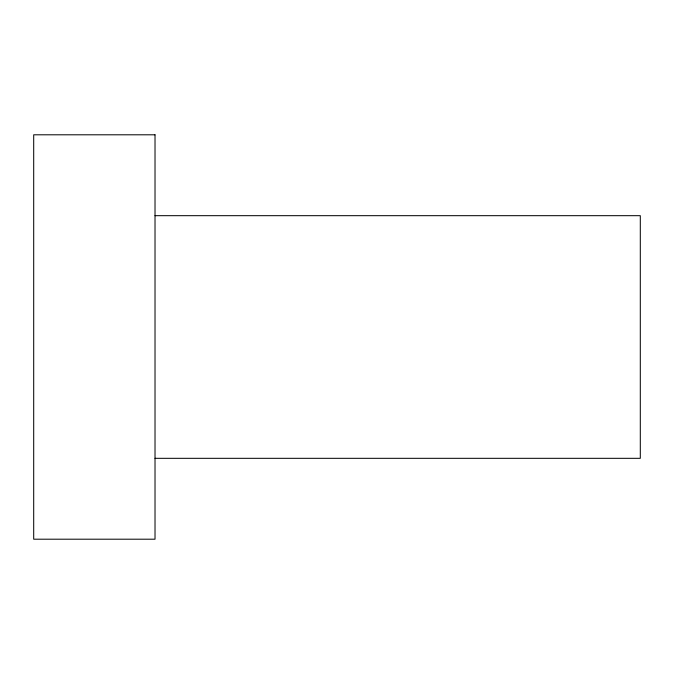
<?xml version="1.0" encoding="UTF-8"?>
<svg xmlns="http://www.w3.org/2000/svg" width="674" height="674" viewBox="0 0 674 674"><rect width="100%" height="100%" fill="white"/><g stroke="black" fill="none" stroke-linecap="round" stroke-linejoin="round"><path stroke-width="1.01" d="M155.02 215.68L640.3 215.68L640.3 458.32L155.02 458.32M155.02 134.8L33.7 134.8L33.7 539.2L155.02 539.2L155.02 134.8"/></g></svg>
